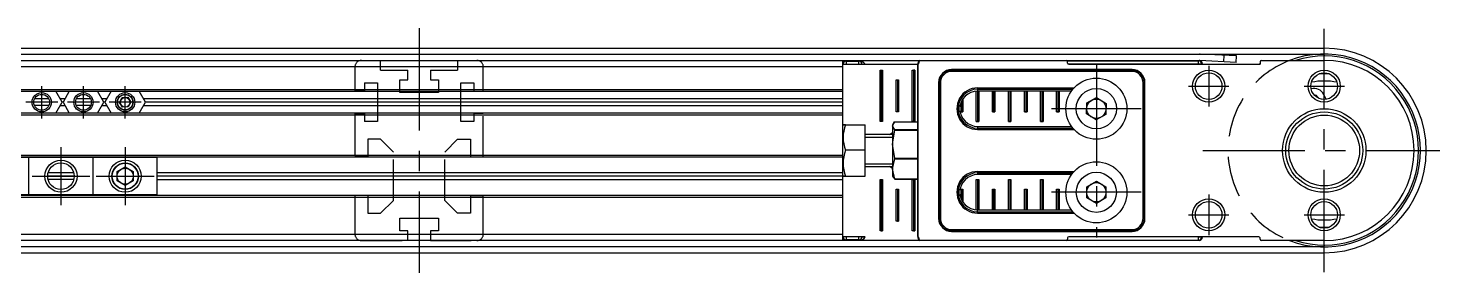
# Model space of a CAD drawing. Extents: x 0 to 1840, y -8 to 967.
# Drawn here: x 1109.3 to 1329.2, y 103 to 141 of the extents above; entities that cross this region are included whole.
import ezdxf

# ---------------------------------------------------------------- set-up
doc = ezdxf.new("R2010")
doc.units = 0
doc.header["$LTSCALE"] = 0.5
doc.linetypes.add('CENTER', pattern=[50.8, 31.75, -6.35, 6.35, -6.35])
doc.linetypes.add('DASHED', pattern=[19.05, 12.7, -6.35])
for name, color, linetype in [('MSM_CENTER', 1, 'CENTER'), ('MSM_CONTINUOUS', 7, 'CONTINUOUS'), ('MSM_DASHED', 4, 'DASHED'), ('MSM_NARROW', 5, 'CONTINUOUS')]:
    doc.layers.add(name, color=color, linetype=linetype)

msp = doc.modelspace()

# ---------------------------------------------------------------- linework, layer by layer
at = {"layer": 'MSM_CENTER'}
for p, q in [((1170.17, 141), (1170.17, 103)), ((1311.17, 103.1), (1311.17, 140.9)), ((1275.67, 135.5), (1275.67, 108.5)), ((1293.17, 135.15), (1293.17, 128.85)), ((1111.38, 127), (1111.38, 132)), ((1117.88, 127), (1117.88, 132)), ((1124.38, 127), (1124.38, 132)), ((1290.02, 132), (1296.32, 132)), ((1308.02, 132), (1314.32, 132)), ((1113.88, 129.5), (1108.88, 129.5)), ((1120.38, 129.5), (1115.38, 129.5)), ((1126.88, 129.5), (1121.88, 129.5)), ((1282.67, 128.5), (1268.67, 128.5)), ((1114.38, 122.5), (1114.38, 113.5)), ((1124.38, 122.5), (1124.38, 113.5)), ((1292.27, 122), (1329.17, 122)), ((1109.88, 118), (1118.88, 118)), ((1119.88, 118), (1128.88, 118)), ((1282.67, 115.5), (1268.67, 115.5)), ((1293.17, 115.15), (1293.17, 108.85)), ((1290.02, 112), (1296.32, 112)), ((1308.02, 112), (1314.32, 112))]:
    msp.add_line(p, q, dxfattribs=at)
at = {"layer": 'MSM_CONTINUOUS'}
for p, q in [((311.17, 137.9), (1311.17, 137.9)), ((311.17, 137), (1311.17, 137)), ((1297.51, 136.7), (1291.86, 137)), ((1295.52, 136.81), (1295.46, 135.81)), ((1297.46, 135.7), (1297.51, 136.7)), ((334.81, 136), (1248.07, 136)), ((1236.17, 135), (335.17, 135)), ((1236.17, 108), (1236.17, 136)), ((1236.18, 135.4), (1236.17, 135.41)), ((1236.18, 135.4), (1247.83, 135.4)), ((1236.67, 135.91), (1236.68, 135.9)), ((1236.68, 135.9), (1238.66, 135.9)), ((1236.68, 135.9), (1236.68, 135.4)), ((1238.66, 135.9), (1238.68, 135.92)), ((1238.66, 135.4), (1238.66, 135.9)), ((1239.16, 135.41), (1239.66, 135.42)), ((1239.16, 135.4), (1239.16, 135.41)), ((1239.16, 135.4), (1239.16, 135.4)), ((1239.16, 135.4), (1239.16, 135.4)), ((1239.66, 135.42), (1239.66, 135.4)), ((1241.97, 126.5), (1241.97, 134.5)), ((1241.97, 134.5), (1242.37, 134.5)), ((1242.17, 134.5), (1242.17, 126.5)), ((1242.37, 134.5), (1242.37, 126.5)), ((1246.97, 134.5), (1247.37, 134.5)), ((1246.97, 126.5), (1246.97, 134.5)), ((1246.97, 134.5), (1247.17, 134.5)), ((1247.37, 134.5), (1247.17, 134.5)), ((1247.17, 134.5), (1247.17, 126.5)), ((1247.37, 134.5), (1247.37, 126.5)), ((1247.83, 135.34), (1247.83, 108.66)), ((1247.93, 108.66), (1247.93, 135.34)), ((1248.21, 136), (1291.75, 136)), ((1281.24, 134.57), (1253.1, 134.57)), ((1253.1, 134.57), (1253.17, 134.5)), ((1281.17, 134.5), (1253.17, 134.5)), ((1253.17, 134.5), (1253.17, 134.3)), ((1281.17, 134.3), (1253.17, 134.3)), ((1271.13, 135.92), (1291.59, 135.92)), ((1271.17, 135.6), (1271.17, 135.8)), ((1292.09, 135.42), (1271.28, 135.42)), ((1271.37, 135.4), (1301.17, 135.4)), ((1281.24, 134.57), (1281.17, 134.5)), ((1281.17, 134.5), (1281.17, 134.3)), ((1291.59, 135.92), (1291.67, 136)), ((1291.59, 135.4), (1291.59, 135.92)), ((1297.46, 135.7), (1291.81, 136)), ((1292.17, 135.5), (1292.09, 135.42)), ((1292.17, 135.5), (1292.09, 135.42)), ((1292.09, 135.42), (1292.09, 135.4)), ((1292.17, 135.5), (1292.17, 135.4)), ((1301.06, 135.42), (1301.11, 135.4)), ((1301.17, 135.8), (1301.17, 135.4)), ((1301.37, 136), (1311.17, 136)), ((1244.47, 133), (1244.87, 133)), ((1244.47, 128), (1244.47, 133)), ((1244.67, 133), (1244.67, 128)), ((1244.87, 133), (1244.87, 128)), ((1251.1, 132.57), (1251.17, 132.5)), ((1251.1, 132.57), (1251.1, 111.43)), ((1251.17, 132.5), (1251.37, 132.5)), ((1251.17, 132.5), (1251.17, 111.5)), ((1251.37, 132.5), (1251.37, 111.5)), ((1282.97, 111.5), (1282.97, 132.5)), ((1282.97, 132.5), (1283.17, 132.5)), ((1283.24, 132.57), (1283.17, 132.5)), ((1283.17, 111.5), (1283.17, 132.5)), ((1283.24, 111.43), (1283.24, 132.57)), ((1310.54, 133.97), (1311.17, 133.97)), ((1311.17, 133.97), (1311.8, 133.97)), ((335.17, 131.5), (1236.17, 131.5)), ((335.17, 131.2), (1236.17, 131.2)), ((1112.49, 130.02), (1110.26, 130.02)), ((1114.55, 129.5), (1113.57, 131.2)), ((1115, 130.02), (1114.25, 130.02)), ((1115.68, 131.2), (1114.7, 129.5)), ((1118.99, 130.02), (1116.76, 130.02)), ((1121.05, 129.5), (1120.07, 131.2)), ((1121.5, 130.02), (1120.75, 130.02)), ((1122.18, 131.2), (1121.2, 129.5)), ((1123.51, 129.47), (1123.91, 130.23)), ((1123.91, 130.23), (1124.78, 130.27)), ((1124.78, 130.27), (1125.24, 129.53)), ((1127.55, 129.5), (1126.57, 131.2)), ((1236.17, 130.02), (1127.25, 130.02)), ((1254.87, 130.01), (1254.87, 128)), ((1256.97, 126.5), (1256.97, 131.25)), ((1257.17, 131.73), (1257.17, 131.25)), ((1257.17, 131.73), (1272.18, 131.73)), ((1257.17, 131.53), (1272.01, 131.53)), ((1257.17, 131.25), (1257.17, 126.5)), ((1271.8, 131.25), (1257.17, 131.25)), ((1257.37, 131.25), (1257.37, 126.5)), ((1259.47, 128), (1259.47, 131.25)), ((1259.67, 131.25), (1259.67, 128)), ((1259.87, 131.25), (1259.87, 128)), ((1261.97, 126.5), (1261.97, 131.25)), ((1262.17, 131.25), (1262.17, 126.5)), ((1262.37, 131.25), (1262.37, 126.5)), ((1264.47, 128), (1264.47, 131.25)), ((1264.67, 131.25), (1264.67, 128)), ((1264.87, 131.25), (1264.87, 128)), ((1266.97, 126.5), (1266.97, 131.25)), ((1267.17, 131.25), (1267.17, 126.5)), ((1267.37, 131.25), (1267.37, 126.5)), ((1269.47, 128), (1269.47, 131.25)), ((1269.67, 131.25), (1269.67, 128)), ((1269.87, 131.25), (1269.87, 128)), ((1274.19, 129.41), (1275.72, 130.23)), ((1275.72, 130.23), (1277.19, 129.32)), ((1310.21, 130.26), (1310.24, 130.15)), ((1311.49, 129.96), (1311.09, 130.72)), ((1236.17, 127.8), (335.17, 127.8)), ((1112.61, 129.5), (1110.15, 129.5)), ((1112.49, 128.98), (1110.26, 128.98)), ((1113.57, 127.8), (1114.55, 129.5)), ((1114.25, 128.98), (1115, 128.98)), ((1114.7, 129.5), (1114.55, 129.5)), ((1114.7, 129.5), (1115.68, 127.8)), ((1119.11, 129.5), (1116.65, 129.5)), ((1118.99, 128.98), (1116.76, 128.98)), ((1120.07, 127.8), (1121.05, 129.5)), ((1120.75, 128.98), (1121.5, 128.98)), ((1121.2, 129.5), (1121.05, 129.5)), ((1121.2, 129.5), (1122.18, 127.8)), ((1123.97, 128.73), (1123.51, 129.47)), ((1124.84, 128.77), (1123.97, 128.73)), ((1125.24, 129.53), (1124.84, 128.77)), ((1126.57, 127.8), (1127.55, 129.5)), ((1127.25, 128.98), (1236.17, 128.98)), ((1236.17, 129.5), (1127.55, 129.5)), ((1244.87, 128), (1244.47, 128)), ((1254.47, 128), (1254.47, 129.04)), ((1254.87, 128), (1254.47, 128)), ((1254.47, 128), (1254.67, 128)), ((1254.67, 129.65), (1254.67, 128)), ((1254.67, 128), (1254.87, 128)), ((1259.87, 128), (1259.47, 128)), ((1259.47, 128), (1259.67, 128)), ((1259.67, 128), (1259.87, 128)), ((1264.87, 128), (1264.47, 128)), ((1264.47, 128), (1264.67, 128)), ((1264.67, 128), (1264.87, 128)), ((1269.87, 128), (1269.47, 128)), ((1269.47, 128), (1269.67, 128)), ((1269.67, 128), (1269.87, 128)), ((1274.15, 127.68), (1274.19, 129.41)), ((1275.62, 126.77), (1274.15, 127.68)), ((1277.15, 127.59), (1275.62, 126.77)), ((1277.19, 129.32), (1277.15, 127.59)), ((1236.17, 127.5), (335.17, 127.5)), ((1236.23, 126), (1236.17, 125.9)), ((1236.58, 126.01), (1236.23, 126)), ((1236.23, 126), (1236.57, 125.99)), ((1236.58, 126.01), (1239.67, 126.01)), ((1239.67, 117.99), (1239.67, 126.01)), ((1242.37, 126.5), (1241.97, 126.5)), ((1244.19, 126.47), (1243.92, 126)), ((1243.92, 125.85), (1244.27, 126.47)), ((1243.92, 126), (1243.92, 118)), ((1244.27, 125.22), (1243.92, 125.85)), ((1244.19, 126.47), (1247.83, 126.47)), ((1247.37, 126.5), (1246.97, 126.5)), ((1246.97, 126.5), (1247.17, 126.5)), ((1247.17, 126.5), (1247.37, 126.5)), ((1257.37, 126.5), (1256.97, 126.5)), ((1256.97, 126.5), (1257.17, 126.5)), ((1257.17, 126.5), (1257.37, 126.5)), ((1257.17, 125.75), (1271.8, 125.75)), ((1257.17, 125.75), (1257.17, 125.27)), ((1257.17, 125.47), (1272.01, 125.47)), ((1262.37, 126.5), (1261.97, 126.5)), ((1261.97, 126.5), (1262.17, 126.5)), ((1262.17, 126.5), (1262.37, 126.5)), ((1267.37, 126.5), (1266.97, 126.5)), ((1266.97, 126.5), (1267.17, 126.5)), ((1267.17, 126.5), (1267.37, 126.5)), ((1243.92, 124.5), (1239.67, 124.5)), ((1243.43, 124.5), (1243.92, 124.78)), ((1243.92, 122.97), (1244.27, 125.17)), ((1244.27, 125.22), (1244.27, 125.17)), ((1247.83, 125.22), (1244.27, 125.22)), ((1244.27, 125.17), (1247.83, 125.17)), ((1257.17, 125.27), (1272.18, 125.27)), ((335.17, 121.3), (1236.17, 121.3)), ((335.17, 121), (1236.17, 121)), ((1109.38, 115), (1109.38, 121)), ((1119.38, 115), (1119.38, 121)), ((1129.38, 115), (1129.38, 121)), ((1239.67, 122.03), (1236.58, 122.03)), ((1244.27, 120.77), (1243.92, 122.97)), ((1129.38, 120.9), (1089.38, 120.9)), ((1123.13, 118.72), (1124.38, 119.44)), ((1124.38, 119.44), (1125.63, 118.72)), ((1239.67, 119.5), (1243.92, 119.5)), ((1243.92, 119.22), (1243.43, 119.5)), ((1243.92, 119.13), (1244.27, 120.7)), ((1244.27, 117.55), (1243.92, 119.13)), ((1247.83, 120.77), (1244.27, 120.77)), ((1244.27, 120.77), (1244.27, 120.7)), ((1244.27, 120.7), (1247.83, 120.7)), ((1116.44, 118), (1112.31, 118)), ((1116.38, 118.52), (1112.38, 118.52)), ((1116.38, 117.48), (1112.38, 117.48)), ((1123.13, 117.28), (1123.13, 118.72)), ((1124.38, 116.56), (1123.13, 117.28)), ((1125.63, 117.28), (1124.38, 116.56)), ((1125.63, 118.72), (1125.63, 117.28)), ((1236.17, 118.52), (1129.38, 118.52)), ((1236.17, 118), (1129.38, 118)), ((1129.38, 117.48), (1236.17, 117.48)), ((1236.17, 118.1), (1236.23, 118)), ((1236.23, 118), (1236.58, 118.01)), ((1236.58, 117.99), (1236.23, 118)), ((1236.58, 118.01), (1239.67, 118.01)), ((1236.58, 117.99), (1239.67, 117.99)), ((1241.97, 117.5), (1242.37, 117.5)), ((1241.97, 109.5), (1241.97, 117.5)), ((1241.97, 117.5), (1242.17, 117.5)), ((1242.17, 117.5), (1242.17, 109.5)), ((1242.17, 117.5), (1242.37, 117.5)), ((1242.37, 117.5), (1242.37, 109.5)), ((1243.92, 118), (1244.01, 117.84)), ((1243.92, 118), (1244.27, 117.53)), ((1244.09, 117.85), (1244.27, 117.53)), ((1244.27, 117.55), (1244.27, 117.53)), ((1247.83, 117.55), (1244.27, 117.55)), ((1244.27, 117.53), (1247.83, 117.53)), ((1246.97, 109.5), (1246.97, 117.5)), ((1246.97, 117.5), (1247.37, 117.5)), ((1246.97, 117.5), (1247.17, 117.5)), ((1247.17, 117.5), (1247.37, 117.5)), ((1247.17, 117.5), (1247.17, 109.5)), ((1247.37, 117.5), (1247.37, 109.5)), ((1256.97, 112.75), (1256.97, 117.5)), ((1256.97, 117.5), (1257.37, 117.5)), ((1256.97, 117.5), (1257.17, 117.5)), ((1257.17, 118.73), (1257.17, 118.25)), ((1257.17, 118.73), (1272.18, 118.73)), ((1257.17, 118.53), (1272.01, 118.53)), ((1271.8, 118.25), (1257.17, 118.25)), ((1257.17, 117.5), (1257.17, 112.75)), ((1257.17, 117.5), (1257.37, 117.5)), ((1257.37, 117.5), (1257.37, 112.75)), ((1261.97, 117.5), (1262.17, 117.5)), ((1261.97, 117.5), (1262.37, 117.5)), ((1261.97, 112.75), (1261.97, 117.5)), ((1262.17, 117.5), (1262.17, 112.75)), ((1262.17, 117.5), (1262.37, 117.5)), ((1262.37, 117.5), (1262.37, 112.75)), ((1266.97, 112.75), (1266.97, 117.5)), ((1266.97, 117.5), (1267.17, 117.5)), ((1266.97, 117.5), (1267.37, 117.5)), ((1267.17, 117.5), (1267.17, 112.75)), ((1267.17, 117.5), (1267.37, 117.5)), ((1267.37, 117.5), (1267.37, 112.75)), ((1274.17, 116.37), (1275.67, 117.23)), ((1275.67, 117.23), (1277.17, 116.37)), ((1236.17, 115), (335.17, 115)), ((1236.17, 114.7), (335.17, 114.7)), ((1129.38, 115.1), (1089.38, 115.1)), ((1244.47, 116), (1244.87, 116)), ((1244.47, 111), (1244.47, 116)), ((1244.47, 116), (1244.67, 116)), ((1244.67, 116), (1244.87, 116)), ((1244.67, 116), (1244.67, 111)), ((1244.87, 116), (1244.87, 111)), ((1254.47, 116), (1254.87, 116)), ((1254.47, 116), (1254.67, 116)), ((1254.47, 114.96), (1254.47, 116)), ((1254.67, 116), (1254.67, 114.35)), ((1254.67, 116), (1254.87, 116)), ((1254.87, 116), (1254.87, 113.99)), ((1259.47, 116), (1259.87, 116)), ((1259.47, 112.75), (1259.47, 116)), ((1259.47, 116), (1259.67, 116)), ((1259.67, 116), (1259.87, 116)), ((1259.67, 116), (1259.67, 112.75)), ((1259.87, 116), (1259.87, 112.75)), ((1264.47, 112.75), (1264.47, 116)), ((1264.47, 116), (1264.67, 116)), ((1264.47, 116), (1264.87, 116)), ((1264.67, 116), (1264.67, 112.75)), ((1264.67, 116), (1264.87, 116)), ((1264.87, 116), (1264.87, 112.75)), ((1269.47, 116), (1269.87, 116)), ((1269.47, 112.75), (1269.47, 116)), ((1269.47, 116), (1269.67, 116)), ((1269.67, 116), (1269.67, 112.75)), ((1269.67, 116), (1269.87, 116)), ((1269.87, 116), (1269.87, 112.75)), ((1274.17, 114.63), (1274.17, 116.37)), ((1275.67, 113.77), (1274.17, 114.63)), ((1277.17, 114.63), (1275.67, 113.77)), ((1277.17, 116.37), (1277.17, 114.63)), ((1257.17, 112.27), (1257.17, 112.75)), ((1257.17, 112.75), (1271.8, 112.75)), ((1257.17, 112.47), (1272.01, 112.47)), ((1257.17, 112.27), (1272.18, 112.27)), ((1244.67, 111), (1244.47, 111)), ((1244.87, 111), (1244.47, 111)), ((1244.67, 111), (1244.87, 111)), ((1251.1, 111.43), (1251.17, 111.5)), ((1251.17, 111.5), (1251.37, 111.5)), ((1282.97, 111.5), (1283.17, 111.5)), ((1283.24, 111.43), (1283.17, 111.5)), ((1310.54, 110.03), (1311.8, 110.03)), ((1291.67, 108), (332.37, 108)), ((335.17, 109), (1236.17, 109)), ((1236.17, 108.59), (1236.18, 108.6)), ((1239.66, 108.6), (1236.18, 108.6)), ((1236.68, 108.1), (1236.67, 108.09)), ((1236.68, 108.6), (1236.68, 108.1)), ((1238.66, 108.1), (1236.68, 108.1)), ((1238.66, 108.1), (1238.66, 108.6)), ((1238.68, 108.08), (1238.66, 108.1)), ((1239.16, 108.6), (1239.16, 108.6)), ((1239.16, 108.6), (1239.16, 108.6)), ((1239.16, 108.59), (1239.16, 108.6)), ((1239.16, 108.59), (1239.66, 108.58)), ((1239.66, 108.6), (1239.66, 108.58)), ((1242.37, 109.5), (1241.97, 109.5)), ((1242.17, 109.5), (1241.97, 109.5)), ((1242.17, 109.5), (1242.37, 109.5)), ((1247.37, 109.5), (1246.97, 109.5)), ((1247.17, 109.5), (1246.97, 109.5)), ((1247.17, 109.5), (1247.37, 109.5)), ((1247.83, 108.66), (1247.93, 108.66)), ((1253.1, 109.43), (1253.17, 109.5)), ((1253.1, 109.43), (1281.24, 109.43)), ((1253.17, 109.7), (1253.17, 109.5)), ((1253.17, 109.7), (1281.17, 109.7)), ((1253.17, 109.5), (1281.17, 109.5)), ((1271.17, 108.4), (1271.17, 108.2)), ((1300.97, 108.6), (1271.37, 108.6)), ((1281.17, 109.7), (1281.17, 109.5)), ((1281.17, 109.5), (1281.24, 109.43)), ((1291.59, 108.58), (1292.09, 108.58)), ((1291.59, 108.08), (1291.59, 108.58)), ((1291.67, 108), (1291.59, 108.08)), ((1292.09, 108.58), (1292.17, 108.5)), ((1292.17, 108.6), (1292.17, 108.5)), ((1301.17, 108.2), (1301.17, 108.4)), ((1311.17, 108), (1301.37, 108)), ((1311.17, 107), (311.17, 107)), ((311.17, 106.1), (1311.17, 106.1))]:
    msp.add_line(p, q, dxfattribs=at)
for centre, radius in [((1275.67, 128.5), 4.75), ((1293.17, 132), 2.07), ((1311.17, 132), 2.07), ((1111.38, 129.5), 1.23), ((1117.88, 129.5), 1.23), ((1124.38, 129.5), 1.5), ((1124.38, 129.5), 1.19), ((1124.38, 129.5), 0.75), ((1275.67, 128.5), 3.13), ((1275.67, 128.5), 1.5), ((1311.17, 122), 6.5), ((1311.17, 122), 6), ((1311.17, 122), 5.5), ((1114.38, 118), 2.07), ((1124.38, 118), 2.5), ((1124.38, 118), 2.01), ((1124.38, 118), 1.25), ((1275.67, 115.5), 4.75), ((1275.67, 115.5), 3.12), ((1275.67, 115.5), 1.5), ((1293.17, 112), 2.07), ((1311.17, 112), 2.07)]:
    msp.add_circle(centre, radius, dxfattribs=at)
for centre, radius, start, end in [((1291.75, 135), 2, 87, 90), ((1311.17, 122), 15, 248.9605, 111.0394), ((1311.17, 122), 14.7, 252.2472, 107.7528), ((1311.17, 122), 15.9, 270, 90), ((1236.67, 135.41), 0.5, 90.0234, 179.9789), ((1236.68, 135.4), 0.5, 90.0223, 179.9765), ((1238.66, 135.4), 0.5, 0.0235, 89.9777), ((1238.65, 135.41), 0.509, 0.0108, 87.0086), ((1238.74, 134.83), 1.1, 32.8282, 93.2378), ((1248.83, 135.34), 1, 138.9892, 179.9859), ((1248.82, 135.35), 0.895, 133.0624, 180.1301), ((1253.1, 132.57), 2, 89.9964, 180.0036), ((1253.17, 132.5), 2, 90.0001, 179.9996), ((1253.17, 132.5), 1.8, 89.9956, 180.0042), ((1270.97, 135.8), 0.2, 0, 90), ((1271.37, 135.6), 0.2, 180, 270), ((1281.17, 132.5), 2, 0.0006, 89.9997), ((1281.17, 132.5), 1.8, 359.9958, 90.0044), ((1281.24, 132.57), 2, 359.9968, 90.0034), ((1291.59, 135.42), 0.5, 0.0201, 89.9811), ((1291.67, 135.5), 0.5, 0.0037, 88.9134), ((1291.75, 135), 1, 87, 90), ((1300.96, 135.6), 0.205, 280.3588, 359.4522), ((1301.37, 135.8), 0.2, 90, 180), ((1311.17, 122), 14, 270, 90), ((1311.17, 122), 10.8, 79.4774, 100.5226), ((1311.17, 63.25), 70.66, 89.362, 90.638), ((1257.17, 128.5), 3.23, 89.9998, 270.0002), ((1257.17, 128.5), 3.03, 90, 270), ((1257.17, 128.5), 2.75, 90, 270), ((1309.58, 129.94), 1.7, 27.435, 104.9479), ((1309.54, 129.91), 0.75, 27.435, 85.8742), ((1241.98, 124.02), 5.75, 159.7297, 200.2703), ((1242.14, 120.01), 5.91, 160.0003, 199.9997), ((1257.17, 115.5), 3.23, 89.9998, 270.0002), ((1257.17, 115.5), 3.03, 90, 270), ((1257.17, 115.5), 2.75, 90, 270), ((1253.1, 111.43), 2, 179.9964, 270.0036), ((1253.1, 111.43), 2, 179.9964, 270.0036), ((1253.17, 111.5), 2, 180.0004, 269.9999), ((1253.17, 111.5), 1.8, 179.9958, 270.0044), ((1281.17, 111.5), 2, 270.0001, 359.9996), ((1281.17, 111.5), 1.8, 269.9956, 0.0042), ((1281.24, 111.43), 2, 269.9966, 0.0032), ((1281.24, 111.43), 2, 269.9964, 0.0036), ((1311.17, 122), 10.8, 259.4774, 280.5226), ((1311.17, 180.75), 70.66, 269.362, 270.638), ((1236.67, 108.59), 0.5, 180.0211, 269.9766), ((1236.68, 108.6), 0.5, 180.0235, 269.9777), ((1238.66, 108.6), 0.5, 270.0223, 359.9765), ((1238.63, 108.61), 0.535, 275.5655, 357.4152), ((1238.81, 109.04), 0.97, 262.3227, 331.6113), ((1248.83, 108.66), 1, 180.0141, 221.0108), ((1248.82, 108.65), 0.895, 179.8732, 226.9343), ((1270.97, 108.2), 0.2, 270, 0), ((1271.37, 108.4), 0.2, 90, 180), ((1291.59, 108.58), 0.5, 270.0189, 359.9799), ((1291.67, 108.5), 0.5, 269.9964, 0.0036), ((1291.67, 108.5), 0.5, 269.9972, 0.0018), ((1300.97, 108.4), 0.2, 0, 90), ((1301.37, 108.2), 0.2, 180, 270)]:
    msp.add_arc(centre, radius, start, end, dxfattribs=at)
at = {"layer": 'MSM_DASHED'}
for p, q in [((1160.17, 135), (1160.17, 131.25)), ((1161.17, 136), (1164.17, 136)), ((1164.17, 134.5), (1164.17, 136)), ((1164.17, 134.5), (1168.42, 134.5)), ((1168.42, 133), (1168.42, 134.5)), ((1171.92, 134.5), (1171.92, 133)), ((1171.92, 134.5), (1176.17, 134.5)), ((1176.17, 136), (1176.17, 134.5)), ((1176.17, 136), (1179.17, 136)), ((1180.17, 131.25), (1180.17, 135)), ((1161.67, 132.5), (1163.67, 132.5)), ((1161.67, 132.5), (1161.67, 131.25)), ((1163.67, 132.5), (1163.67, 126.5)), ((1167.17, 133), (1168.42, 133)), ((1167.17, 131), (1167.17, 133)), ((1171.92, 133), (1173.17, 133)), ((1173.17, 133), (1173.17, 131)), ((1176.67, 132.5), (1178.67, 132.5)), ((1176.67, 126.5), (1176.67, 132.5)), ((1178.67, 132.5), (1178.67, 131.25)), ((1161.67, 131.25), (1160.17, 131.25)), ((1173.17, 131), (1167.17, 131)), ((1178.67, 131.25), (1180.17, 131.25)), ((1160.17, 127.75), (1160.17, 121)), ((1160.17, 127.75), (1161.67, 127.75)), ((1161.67, 127.75), (1161.67, 126.5)), ((1178.67, 127.75), (1178.67, 126.5)), ((1180.17, 127.75), (1178.67, 127.75)), ((1180.17, 121), (1180.17, 127.75)), ((1163.67, 126.5), (1161.67, 126.5)), ((1178.67, 126.5), (1176.67, 126.5)), ((1162.17, 123.75), (1162.17, 121)), ((1164.17, 123.75), (1162.17, 123.75)), ((1166.17, 121.75), (1164.17, 123.75)), ((1174.17, 121.75), (1176.17, 123.75)), ((1176.17, 123.75), (1178.17, 123.75)), ((1178.17, 123.75), (1178.17, 121)), ((1162.17, 121), (1160.17, 121)), ((1166.17, 114.25), (1166.17, 121.75)), ((1174.17, 114.25), (1174.17, 121.75)), ((1178.17, 121), (1180.17, 121)), ((1160.17, 115), (1160.17, 109)), ((1162.17, 115), (1160.17, 115)), ((1162.17, 115), (1162.17, 112.25)), ((1178.17, 115), (1178.17, 112.25)), ((1178.17, 115), (1180.17, 115)), ((1180.17, 109), (1180.17, 115)), ((1162.17, 112.25), (1164.17, 112.25)), ((1164.17, 112.25), (1166.17, 114.25)), ((1176.17, 112.25), (1174.17, 114.25)), ((1178.17, 112.25), (1176.17, 112.25)), ((1167.17, 111.5), (1173.17, 111.5)), ((1167.17, 109.5), (1167.17, 111.5)), ((1173.17, 111.5), (1173.17, 109.5)), ((1161.17, 108), (1168.42, 108)), ((1168.42, 109.5), (1167.17, 109.5)), ((1168.42, 108), (1168.42, 109.5)), ((1171.92, 109.5), (1171.92, 108)), ((1173.17, 109.5), (1171.92, 109.5)), ((1171.92, 108), (1179.17, 108))]:
    msp.add_line(p, q, dxfattribs=at)
for centre, radius, start, end in [((1161.17, 135), 1, 90, 180), ((1179.17, 135), 1, 0, 90), ((1311.17, 122), 15, 111.0395, 248.9605), ((1161.17, 109), 1, 180, 270), ((1179.17, 109), 1, 270, 0)]:
    msp.add_arc(centre, radius, start, end, dxfattribs=at)
at = {"layer": 'MSM_NARROW'}
for p, q in [((1239.67, 124.07), (1243.92, 124.07)), ((1239.67, 119.93), (1243.92, 119.93))]:
    msp.add_line(p, q, dxfattribs=at)
for centre, radius in [((1293.17, 132), 2.5), ((1311.17, 132), 2.5), ((1111.38, 129.5), 1.5), ((1117.88, 129.5), 1.5), ((1124.38, 129.5), 1.23), ((1114.38, 118), 2.5), ((1124.38, 118), 2.07), ((1293.17, 112), 2.5), ((1311.17, 112), 2.5)]:
    msp.add_circle(centre, radius, dxfattribs=at)

doc.saveas('drawing.dxf')
